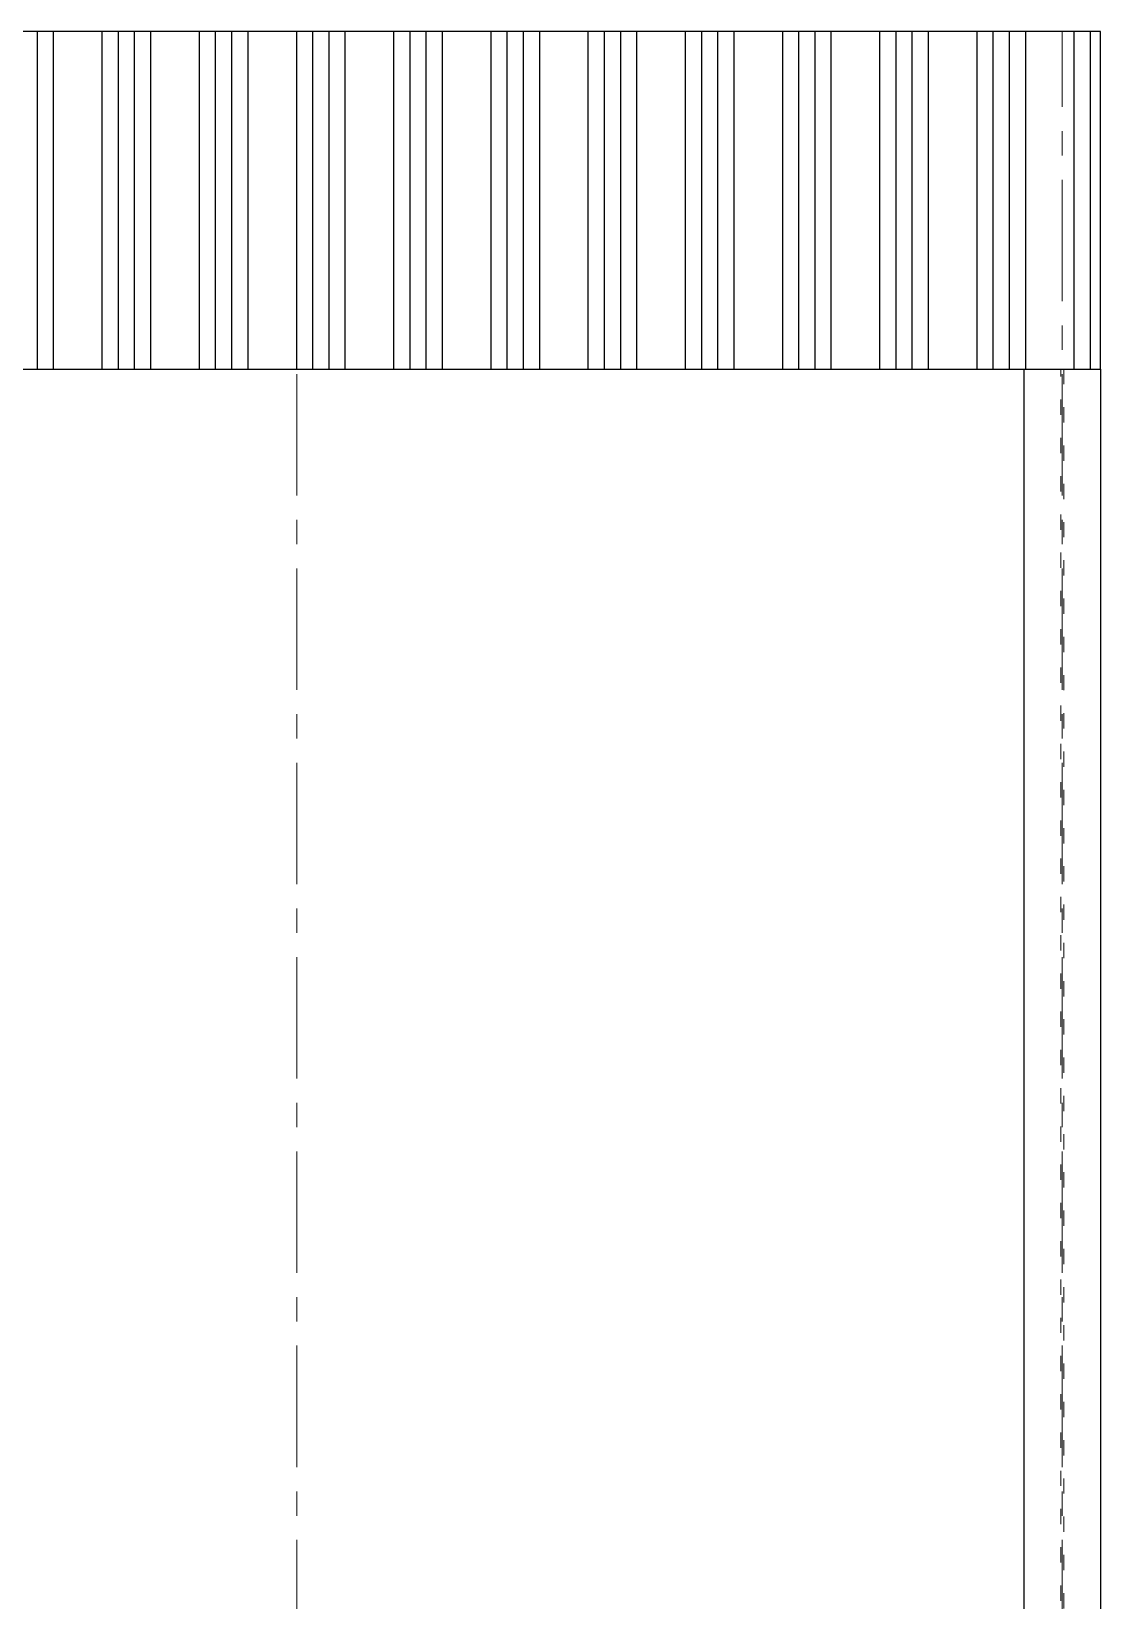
# Model space of a CAD drawing. Header units: millimetres. Extents: x 3220 to 226993, y 817 to 176024.
# Drawn here: x 169268 to 173458, y 163114 to 169268 of the extents above; entities that cross this region are included whole.
import ezdxf

# ---------------------------------------------------------------- set-up
doc = ezdxf.new("R2010")
doc.units = ezdxf.units.MM
doc.linetypes.add('ACAD_ISO03W100', pattern=[30, 12, -18])
doc.linetypes.add('AXES', pattern=[50.8, 31.75, -6.35, 6.35, -6.35])
doc.layers.add('Axe', color=1, linetype='AXES', lineweight=9)
doc.layers.add('Cache', color=3, linetype='ACAD_ISO03W100', lineweight=13)

# ---------------------------------------------------------------- blocks, each defined once
blk = doc.blocks.new('section 1-2')
h = blk.add_hatch()
h.set_pattern_fill('ANSI34', color=252, scale=20, angle=45)
h.paths.add_polyline_path([(-150, 32000), (0, 32000), (0, 33323.9), (-150, 33323.9)])
h.paths.add_polyline_path([(0, 33323.9), (0, 32000), (3000, 32000), (3000, 33323.9)])
h.paths.add_polyline_path([(6000, 32000), (6000, 33323.9), (3000, 33323.9), (3000, 32000)])
h.paths.add_polyline_path([(9000, 32000), (9000, 33323.9), (6000, 33323.9), (6000, 32000)])
h.paths.add_polyline_path([(9000, 33323.9), (9000, 32000), (24150, 32000), (24150, 33323.9)])
for points in [[(-150, 32000), (24150, 32000), (24150, 33323.9), (-150, 33323.9)], [(24150, 21020), (23850, 21020), (23850, 32000), (24150, 32000)]]:
    blk.add_lwpolyline(points, close=True)
at = {"layer": 'Axe', "ltscale": 15}
for p, q in [((21000, -500), (21000, 33323.9)), ((24000, -500), (24000, 33323.9))]:
    blk.add_line(p, q, dxfattribs=at)
at = {"layer": 'Cache', "ltscale": 5}
blk.add_lwpolyline([(23994.5, 32000), (24005.5, 32000), (24005.5, 21020), (23994.5, 21020)], close=True, dxfattribs=at)

msp = doc.modelspace()

# ---------------------------------------------------------------- block references
msp.add_blockref('section 1-2', (149308.2, 135943.7))

doc.saveas('drawing.dxf')
